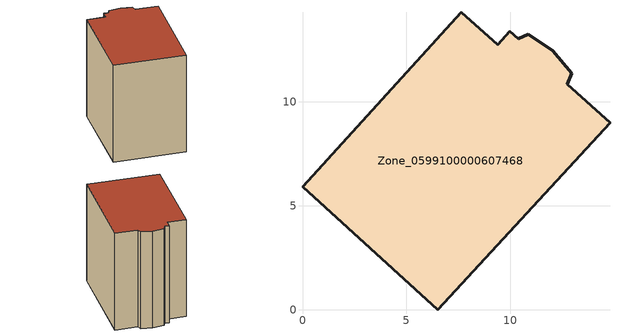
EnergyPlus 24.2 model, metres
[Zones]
Zone_0599100000607468
 floor ground (C_G): 10.37,13.02 10.86,13.25 12.04,12.46 12.95,11.36 12.74,10.84 14.79,8.98 6.5,0 0,5.91 7.64,14.3 9.39,12.75 9.97,13.39 z0
 wall outside (C_F): 6.5,0 14.79,8.98 12.74,10.84 12.95,11.36 12.04,12.46 10.86,13.25 10.37,13.02 9.97,13.39 9.39,12.75 7.64,14.3 0,5.91 6.5,0 z0:12.8
 roof outside (C_R): 9.97,13.39 9.39,12.75 7.64,14.3 0,5.91 6.5,0 14.79,8.98 12.74,10.84 12.95,11.36 12.04,12.46 10.86,13.25 10.37,13.02 z12.8
[BUILDING]
Pand.0599100000607468: North Axis=0; Terrain=City; Loads Convergence Tolerance Value=0.04; Temperature Convergence Tolerance Value=0.4; Solar Distribution=FullExterior; Maximum Number of Warmup Days=25; Minimum Number of Warmup Days=1
[Site:Location]
Rotterdam.The.Hague.AP_ZH_NLD Design_Conditions: Latitude=51.96; Longitude=4.45; Time Zone=1; Elevation=-4.5
[SITE:GROUNDTEMPERATURE:BUILDINGSURFACE]
18, 18, 18, 18, 18, 18, 18, 18, 18, 18, 18, 18
[MATERIAL] Thermal Absorptance=0.9; Solar Absorptance=0.7; Visible Absorptance=0.7
Name | Roughness | Thickness | Conductivity | Density | Specific Heat
G.TI.1946 | MediumSmooth | 0.15 | 1 | 540 | 1210
F.TI.1946 | Rough | 0.3 | 0.857143 | 1920 | 840
R.TI.1946 | MediumRough | 0.2 | 0.1 | 1500 | 1000
[CONSTRUCTION]
C_G: G.TI.1946
C_F: F.TI.1946
C_R: R.TI.1946
[ZONE]
Zone_0599100000607468: Type=1; Multiplier=1; Ceiling Height=Autocalculate; Volume=Autocalculate; Floor Area=autocalculate; Part of Total Floor Area=Yes
[ZONEINFILTRATION:DESIGNFLOWRATE]
Infil_Zone_0599100000607468: Zone or ZoneList or Space or SpaceList=Zone_0599100000607468; Schedule=AlwaysOn; Design Flow Rate Calculation Method=Flow/Area; Flow Rate per Floor Area=0.003; Constant Term Coefficient=1; Temperature Term Coefficient=0; Velocity Term Coefficient=0; Velocity Squared Term Coefficient=0
[HVACTEMPLATE:ZONE:IDEALLOADSAIRSYSTEM]
Zone_0599100000607468: Maximum Heating Supply Air Temperature=50; Minimum Cooling Supply Air Temperature=13; Maximum Heating Supply Air Humidity Ratio=0.0156; Minimum Cooling Supply Air Humidity Ratio=0.0077; Heating Limit=NoLimit; Cooling Limit=NoLimit; Dehumidification Control Type=ConstantSensibleHeatRatio; Cooling Sensible Heat Ratio=0.7; Dehumidification Setpoint=60; Humidification Control Type=None; Humidification Setpoint=30; Outdoor Air Method=None; Outdoor Air Flow Rate per Person=0.00944; Outdoor Air Flow Rate per Zone Floor Area=0; Outdoor Air Flow Rate per Zone=0; Demand Controlled Ventilation Type=None; Outdoor Air Economizer Type=NoEconomizer; Heat Recovery Type=None; Sensible Heat Recovery Effectiveness=0.7; Latent Heat Recovery Effectiveness=0.65
[ZONECONTROL:THERMOSTAT]
ThermostatControl_Zone_0599100000607468: Zone or ZoneList=Zone_0599100000607468; Control Type Schedule=DualSetpointControlType; Control 1=Thermostat_Zone_0599100000607468; Temperature Difference Between Cutout And Setpoint=0
[THERMOSTATSETPOINT:DUALSETPOINT]
Thermostat_Zone_0599100000607468: Heating Setpoint Temperature Schedule=HeatingSetpoint_Zone_0599100000607468; Cooling Setpoint Temperature Schedule=CoolingSetpoint_Zone_0599100000607468
[SCHEDULE:COMPACT]
HeatingSetpoint_Zone_0599100000607468: Through: 12/31, For: AllDays, Until: 24:00, 21
CoolingSetpoint_Zone_0599100000607468: Through: 12/31, For: AllDays, Until: 24:00, 24
DualSetpointControlType: Through: 12/31, For: AllDays, Until: 24:00, 4
AlwaysOn: Through: 12/31, For: AllDays, Until: 24:00, 1
